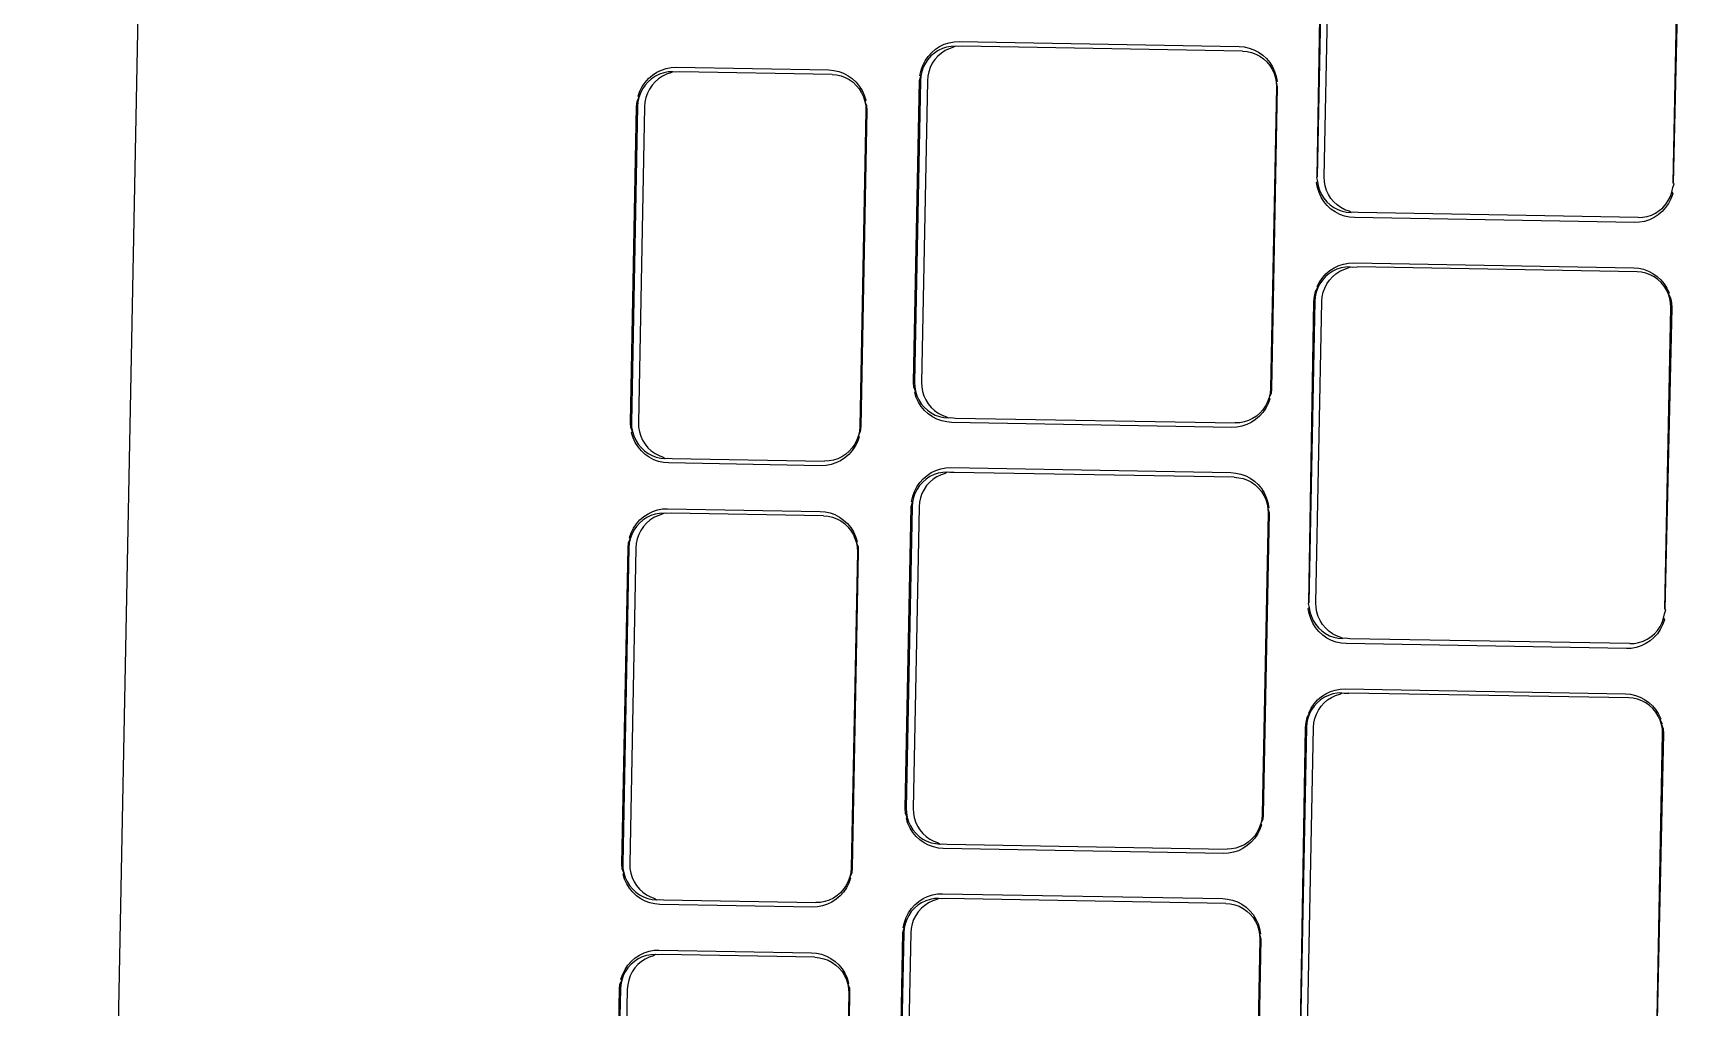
# Model space of a CAD drawing. Header units: millimetres. Extents: x 44692 to 333458, y -26854 to 14445.
# Drawn here: x 148764 to 148828.5, y -15385 to -15346.9 of the extents above; entities that cross this region are included whole.
import ezdxf

# ---------------------------------------------------------------- set-up
doc = ezdxf.new("R2010")
doc.units = ezdxf.units.MM
doc.header["$LTSCALE"] = 100
doc.layers.add('Muebles', color=112, linetype='Continuous')

msp = doc.modelspace()

# ---------------------------------------------------------------- linework, layer by layer
at = {"layer": 'Muebles'}
for p, q in [((148768.812, -15310.04), (148764.006, -15556.603)), ((148814.512, -15340.688), (148814.282, -15352.493)), ((148814.282, -15352.493), (148814.477, -15340.703)), ((148814.555, -15352.498), (148814.786, -15340.693)), ((148828.219, -15352.739), (148828.449, -15340.934)), ((148828.484, -15340.95), (148828.219, -15352.739)), ((148798.93, -15347.953), (148799.044, -15347.786)), ((148799.161, -15347.765), (148799.041, -15347.898)), ((148799.044, -15347.786), (148799.179, -15347.636)), ((148799.296, -15347.649), (148799.161, -15347.765)), ((148799.179, -15347.636), (148799.331, -15347.505)), ((148799.445, -15347.552), (148799.296, -15347.649)), ((148799.434, -15347.77), (148799.314, -15347.903)), ((148799.331, -15347.505), (148799.499, -15347.396)), ((148799.569, -15347.654), (148799.434, -15347.77)), ((148799.605, -15347.476), (148799.445, -15347.552)), ((148799.499, -15347.396), (148799.68, -15347.309)), ((148799.718, -15347.557), (148799.569, -15347.654)), ((148799.773, -15347.421), (148799.605, -15347.476)), ((148799.68, -15347.309), (148799.869, -15347.248)), ((148799.878, -15347.48), (148799.718, -15347.557)), ((148799.948, -15347.389), (148799.773, -15347.421)), ((148799.869, -15347.248), (148800.065, -15347.212)), ((148800.047, -15347.426), (148799.878, -15347.48)), ((148800.124, -15347.38), (148799.948, -15347.389)), ((148800.124, -15347.38), (148800.047, -15347.426)), ((148800.065, -15347.212), (148800.259, -15347.202)), ((148800.221, -15347.394), (148800.124, -15347.38)), ((148800.397, -15347.385), (148800.221, -15347.394)), ((148800.259, -15347.202), (148811.23, -15347.396)), ((148811.358, -15347.578), (148800.397, -15347.385)), ((148811.23, -15347.396), (148811.423, -15347.412)), ((148811.358, -15347.578), (148811.534, -15347.593)), ((148811.423, -15347.412), (148811.617, -15347.455)), ((148811.534, -15347.593), (148811.707, -15347.631)), ((148811.617, -15347.455), (148811.805, -15347.523)), ((148811.707, -15347.631), (148811.873, -15347.692)), ((148811.805, -15347.523), (148811.982, -15347.616)), ((148811.873, -15347.692), (148812.03, -15347.774)), ((148811.982, -15347.616), (148812.145, -15347.731)), ((148812.03, -15347.774), (148812.175, -15347.877)), ((148812.145, -15347.731), (148812.292, -15347.868)), ((148788.259, -15348.514), (148788.427, -15348.404)), ((148788.427, -15348.404), (148788.607, -15348.316)), ((148788.702, -15348.423), (148788.533, -15348.478)), ((148788.607, -15348.316), (148788.797, -15348.254)), ((148788.876, -15348.391), (148788.702, -15348.423)), ((148788.797, -15348.254), (148788.993, -15348.218)), ((148788.975, -15348.428), (148788.806, -15348.483)), ((148789.052, -15348.382), (148788.876, -15348.391)), ((148789.052, -15348.382), (148788.975, -15348.428)), ((148788.993, -15348.218), (148789.187, -15348.208)), ((148789.149, -15348.395), (148789.052, -15348.382)), ((148789.325, -15348.387), (148789.149, -15348.395)), ((148789.187, -15348.208), (148795.163, -15348.313)), ((148795.29, -15348.492), (148789.325, -15348.387)), ((148795.163, -15348.313), (148795.356, -15348.33)), ((148795.356, -15348.33), (148795.551, -15348.373)), ((148795.551, -15348.373), (148795.738, -15348.442)), ((148795.738, -15348.442), (148795.915, -15348.536)), ((148798.727, -15348.523), (148798.77, -15348.324)), ((148798.799, -15348.375), (148798.761, -15348.55)), ((148798.77, -15348.324), (148798.838, -15348.133)), ((148798.859, -15348.206), (148798.799, -15348.375)), ((148798.838, -15348.133), (148798.93, -15347.953)), ((148798.94, -15348.046), (148798.859, -15348.206)), ((148799.041, -15347.898), (148798.94, -15348.046)), ((148799.072, -15348.38), (148799.034, -15348.555)), ((148799.132, -15348.211), (148799.072, -15348.38)), ((148799.213, -15348.051), (148799.132, -15348.211)), ((148799.314, -15347.903), (148799.213, -15348.051)), ((148812.175, -15347.877), (148812.306, -15347.997)), ((148812.292, -15347.868), (148812.421, -15348.022)), ((148812.306, -15347.997), (148812.42, -15348.134)), ((148812.42, -15348.134), (148812.515, -15348.286)), ((148812.421, -15348.022), (148812.529, -15348.193)), ((148812.515, -15348.286), (148812.59, -15348.448)), ((148812.529, -15348.193), (148812.613, -15348.376)), ((148812.59, -15348.448), (148812.643, -15348.619)), ((148812.613, -15348.376), (148812.674, -15348.57)), ((148787.766, -15349.148), (148787.858, -15348.966)), ((148787.868, -15349.055), (148787.787, -15349.216)), ((148787.858, -15348.966), (148787.972, -15348.798)), ((148787.969, -15348.905), (148787.868, -15349.055)), ((148788.089, -15348.771), (148787.969, -15348.905)), ((148787.972, -15348.798), (148788.106, -15348.646)), ((148788.141, -15349.059), (148788.06, -15349.221)), ((148788.224, -15348.654), (148788.089, -15348.771)), ((148788.106, -15348.646), (148788.259, -15348.514)), ((148788.242, -15348.91), (148788.141, -15349.059)), ((148788.373, -15348.556), (148788.224, -15348.654)), ((148788.362, -15348.776), (148788.242, -15348.91)), ((148788.497, -15348.659), (148788.362, -15348.776)), ((148788.533, -15348.478), (148788.373, -15348.556)), ((148788.646, -15348.56), (148788.497, -15348.659)), ((148788.806, -15348.483), (148788.646, -15348.56)), ((148795.29, -15348.492), (148795.467, -15348.507)), ((148795.467, -15348.507), (148795.639, -15348.545)), ((148795.639, -15348.545), (148795.806, -15348.606)), ((148795.806, -15348.606), (148795.963, -15348.69)), ((148795.915, -15348.536), (148796.078, -15348.652)), ((148795.963, -15348.69), (148796.108, -15348.793)), ((148796.078, -15348.652), (148796.226, -15348.79)), ((148796.108, -15348.793), (148796.238, -15348.915)), ((148796.226, -15348.79), (148796.354, -15348.946)), ((148796.238, -15348.915), (148796.352, -15349.053)), ((148796.352, -15349.053), (148796.447, -15349.206)), ((148796.354, -15348.946), (148796.461, -15349.118)), ((148798.481, -15360.537), (148798.711, -15348.719)), ((148798.746, -15348.73), (148798.516, -15360.535)), ((148798.711, -15348.719), (148798.761, -15348.55)), ((148798.761, -15348.55), (148798.727, -15348.523)), ((148798.761, -15348.55), (148798.746, -15348.73)), ((148799.019, -15348.734), (148798.789, -15360.54)), ((148799.034, -15348.555), (148799.019, -15348.734)), ((148812.683, -15348.975), (148812.452, -15360.781)), ((148812.718, -15348.967), (148812.487, -15360.784)), ((148812.643, -15348.619), (148812.675, -15348.796)), ((148812.674, -15348.57), (148812.709, -15348.77)), ((148812.709, -15348.77), (148812.675, -15348.796)), ((148812.675, -15348.796), (148812.683, -15348.975)), ((148812.675, -15348.796), (148812.718, -15348.967)), ((148787.397, -15362.112), (148787.639, -15349.739)), ((148787.674, -15349.745), (148787.433, -15362.106)), ((148787.639, -15349.739), (148787.655, -15349.541)), ((148787.655, -15349.541), (148787.727, -15349.387)), ((148787.689, -15349.564), (148787.674, -15349.745)), ((148787.727, -15349.387), (148787.689, -15349.564)), ((148787.698, -15349.341), (148787.766, -15349.148)), ((148787.727, -15349.387), (148787.698, -15349.341)), ((148787.947, -15349.75), (148787.706, -15362.111)), ((148787.787, -15349.216), (148787.727, -15349.387)), ((148787.962, -15349.569), (148787.947, -15349.75)), ((148788, -15349.391), (148787.962, -15349.569)), ((148788.06, -15349.221), (148788, -15349.391)), ((148796.447, -15349.206), (148796.523, -15349.37)), ((148796.461, -15349.118), (148796.546, -15349.303)), ((148796.523, -15349.37), (148796.576, -15349.543)), ((148796.546, -15349.303), (148796.606, -15349.498)), ((148796.606, -15349.498), (148796.576, -15349.543)), ((148796.576, -15349.543), (148796.607, -15349.721)), ((148796.576, -15349.543), (148796.641, -15349.699)), ((148796.607, -15349.721), (148796.615, -15349.903)), ((148796.641, -15349.699), (148796.65, -15349.898)), ((148796.615, -15349.903), (148796.374, -15362.264)), ((148796.65, -15349.898), (148796.409, -15362.271)), ((148814.282, -15352.493), (148814.247, -15352.52)), ((148814.247, -15352.52), (148814.29, -15352.673)), ((148814.256, -15352.717), (148814.29, -15352.673)), ((148814.291, -15352.917), (148814.256, -15352.717)), ((148814.29, -15352.673), (148814.321, -15352.85)), ((148814.351, -15353.111), (148814.291, -15352.917)), ((148814.321, -15352.85), (148814.375, -15353.021)), ((148814.563, -15352.678), (148814.555, -15352.498)), ((148814.595, -15352.854), (148814.563, -15352.678)), ((148814.648, -15353.026), (148814.595, -15352.854)), ((148828.166, -15353.094), (148828.204, -15352.918)), ((148828.204, -15352.918), (148828.254, -15352.773)), ((148828.254, -15352.773), (148828.219, -15352.739)), ((148814.436, -15353.294), (148814.351, -15353.111)), ((148814.375, -15353.021), (148814.45, -15353.183)), ((148814.544, -15353.465), (148814.436, -15353.294)), ((148814.45, -15353.183), (148814.545, -15353.334)), ((148814.672, -15353.619), (148814.544, -15353.465)), ((148814.545, -15353.334), (148814.659, -15353.471)), ((148814.723, -15353.188), (148814.648, -15353.026)), ((148814.659, -15353.471), (148814.79, -15353.592)), ((148814.818, -15353.339), (148814.723, -15353.188)), ((148814.79, -15353.592), (148814.935, -15353.695)), ((148814.932, -15353.476), (148814.818, -15353.339)), ((148815.063, -15353.597), (148814.932, -15353.476)), ((148815.208, -15353.699), (148815.063, -15353.597)), ((148827.804, -15353.703), (148827.924, -15353.57)), ((148828.034, -15353.534), (148827.92, -15353.701)), ((148827.924, -15353.57), (148828.025, -15353.423)), ((148828.025, -15353.423), (148828.106, -15353.263)), ((148828.126, -15353.354), (148828.034, -15353.534)), ((148828.106, -15353.263), (148828.166, -15353.094)), ((148828.196, -15353.157), (148828.126, -15353.354)), ((148828.166, -15353.094), (148828.196, -15353.157)), ((148814.819, -15353.756), (148814.672, -15353.619)), ((148814.983, -15353.871), (148814.819, -15353.756)), ((148814.935, -15353.695), (148815.092, -15353.777)), ((148815.16, -15353.964), (148814.983, -15353.871)), ((148815.092, -15353.777), (148815.258, -15353.838)), ((148815.347, -15354.032), (148815.16, -15353.964)), ((148815.365, -15353.782), (148815.208, -15353.699)), ((148815.258, -15353.838), (148815.431, -15353.876)), ((148815.542, -15354.075), (148815.347, -15354.032)), ((148815.531, -15353.842), (148815.365, -15353.782)), ((148815.431, -15353.876), (148815.607, -15353.891)), ((148815.607, -15353.891), (148815.531, -15353.842)), ((148815.734, -15354.091), (148815.542, -15354.075)), ((148815.704, -15353.88), (148815.607, -15353.891)), ((148815.88, -15353.895), (148815.704, -15353.88)), ((148826.706, -15354.285), (148815.734, -15354.091)), ((148826.841, -15354.089), (148815.88, -15353.895)), ((148826.841, -15354.089), (148827.017, -15354.08)), ((148827.095, -15354.239), (148826.899, -15354.275)), ((148827.017, -15354.08), (148827.191, -15354.048)), ((148827.285, -15354.178), (148827.095, -15354.239)), ((148827.191, -15354.048), (148827.36, -15353.993)), ((148827.465, -15354.091), (148827.285, -15354.178)), ((148827.36, -15353.993), (148827.52, -15353.917)), ((148827.633, -15353.982), (148827.465, -15354.091)), ((148827.52, -15353.917), (148827.669, -15353.819)), ((148827.786, -15353.851), (148827.633, -15353.982)), ((148827.669, -15353.819), (148827.804, -15353.703)), ((148827.92, -15353.701), (148827.786, -15353.851)), ((148826.899, -15354.275), (148826.706, -15354.285)), ((148814.62, -15356.296), (148814.772, -15356.165)), ((148814.886, -15356.188), (148814.737, -15356.286)), ((148814.772, -15356.165), (148814.94, -15356.056)), ((148815.047, -15356.112), (148814.886, -15356.188)), ((148814.94, -15356.056), (148815.121, -15355.969)), ((148815.01, -15356.29), (148815.159, -15356.193)), ((148815.215, -15356.057), (148815.047, -15356.112)), ((148815.121, -15355.969), (148815.311, -15355.908)), ((148815.159, -15356.193), (148815.32, -15356.117)), ((148815.389, -15356.025), (148815.215, -15356.057)), ((148815.311, -15355.908), (148815.507, -15355.872)), ((148815.32, -15356.117), (148815.488, -15356.062)), ((148815.566, -15356.016), (148815.389, -15356.025)), ((148815.488, -15356.062), (148815.566, -15356.016)), ((148815.507, -15355.872), (148815.7, -15355.862)), ((148815.566, -15356.016), (148815.662, -15356.03)), ((148815.662, -15356.03), (148815.839, -15356.021)), ((148815.7, -15355.862), (148826.671, -15356.056)), ((148826.799, -15356.215), (148815.839, -15356.021)), ((148826.671, -15356.056), (148826.864, -15356.072)), ((148826.864, -15356.072), (148827.059, -15356.115)), ((148827.059, -15356.115), (148827.246, -15356.183)), ((148827.246, -15356.183), (148827.423, -15356.276)), ((148814.211, -15356.984), (148814.301, -15356.842)), ((148814.301, -15356.842), (148814.24, -15357.011)), ((148814.279, -15356.793), (148814.371, -15356.613)), ((148814.301, -15356.842), (148814.279, -15356.793)), ((148814.382, -15356.682), (148814.301, -15356.842)), ((148814.371, -15356.613), (148814.485, -15356.446)), ((148814.483, -15356.535), (148814.382, -15356.682)), ((148814.602, -15356.402), (148814.483, -15356.535)), ((148814.485, -15356.446), (148814.62, -15356.296)), ((148814.574, -15356.847), (148814.655, -15356.687)), ((148814.737, -15356.286), (148814.602, -15356.402)), ((148814.655, -15356.687), (148814.756, -15356.54)), ((148814.756, -15356.54), (148814.875, -15356.407)), ((148814.875, -15356.407), (148815.01, -15356.29)), ((148826.976, -15356.229), (148826.799, -15356.215)), ((148827.148, -15356.268), (148826.976, -15356.229)), ((148827.315, -15356.328), (148827.148, -15356.268)), ((148827.472, -15356.41), (148827.315, -15356.328)), ((148827.423, -15356.276), (148827.586, -15356.391)), ((148827.617, -15356.513), (148827.472, -15356.41)), ((148827.586, -15356.391), (148827.734, -15356.527)), ((148827.747, -15356.634), (148827.617, -15356.513)), ((148827.734, -15356.527), (148827.862, -15356.682)), ((148827.861, -15356.771), (148827.747, -15356.634)), ((148827.957, -15356.922), (148827.861, -15356.771)), ((148827.862, -15356.682), (148827.97, -15356.853)), ((148814.187, -15357.366), (148813.957, -15369.171)), ((148813.957, -15369.171), (148814.152, -15357.379)), ((148814.152, -15357.379), (148814.169, -15357.183)), ((148814.169, -15357.183), (148814.211, -15356.984)), ((148814.202, -15357.187), (148814.187, -15357.366)), ((148814.24, -15357.011), (148814.202, -15357.187)), ((148814.23, -15369.176), (148814.46, -15357.371)), ((148814.46, -15357.371), (148814.475, -15357.192)), ((148814.475, -15357.192), (148814.513, -15357.016)), ((148814.513, -15357.016), (148814.574, -15356.847)), ((148828.032, -15357.084), (148827.957, -15356.922)), ((148827.97, -15356.853), (148828.055, -15357.036)), ((148828.055, -15357.036), (148828.032, -15357.084)), ((148828.085, -15357.255), (148828.032, -15357.084)), ((148828.032, -15357.084), (148828.115, -15357.23)), ((148828.116, -15357.432), (148828.085, -15357.255)), ((148828.115, -15357.23), (148828.15, -15357.429)), ((148828.124, -15357.612), (148828.116, -15357.432)), ((148828.15, -15357.429), (148828.159, -15357.626)), ((148827.894, -15369.417), (148828.124, -15357.612)), ((148828.159, -15357.626), (148827.894, -15369.417)), ((148798.489, -15360.734), (148798.481, -15360.537)), ((148798.516, -15360.535), (148798.524, -15360.714)), ((148798.789, -15360.54), (148798.797, -15360.719)), ((148798.555, -15360.891), (148798.489, -15360.734)), ((148798.524, -15360.714), (148798.555, -15360.891)), ((148798.525, -15360.933), (148798.555, -15360.891)), ((148798.585, -15361.127), (148798.525, -15360.933)), ((148798.555, -15360.891), (148798.608, -15361.062)), ((148798.67, -15361.31), (148798.585, -15361.127)), ((148798.608, -15361.062), (148798.683, -15361.225)), ((148798.777, -15361.481), (148798.67, -15361.31)), ((148798.683, -15361.225), (148798.779, -15361.376)), ((148798.797, -15360.719), (148798.828, -15360.896)), ((148798.828, -15360.896), (148798.881, -15361.067)), ((148798.881, -15361.067), (148798.956, -15361.23)), ((148798.956, -15361.23), (148799.052, -15361.381)), ((148812.339, -15361.304), (148812.258, -15361.464)), ((148812.4, -15361.135), (148812.339, -15361.304)), ((148812.428, -15361.179), (148812.36, -15361.37)), ((148812.437, -15360.96), (148812.4, -15361.135)), ((148812.471, -15360.98), (148812.4, -15361.135)), ((148812.4, -15361.135), (148812.428, -15361.179)), ((148812.452, -15360.781), (148812.437, -15360.96)), ((148812.487, -15360.784), (148812.471, -15360.98)), ((148798.906, -15361.635), (148798.777, -15361.481)), ((148798.779, -15361.376), (148798.893, -15361.513)), ((148798.893, -15361.513), (148799.023, -15361.634)), ((148799.053, -15361.772), (148798.906, -15361.635)), ((148799.023, -15361.634), (148799.168, -15361.736)), ((148799.052, -15361.381), (148799.166, -15361.518)), ((148799.217, -15361.887), (148799.053, -15361.772)), ((148799.166, -15361.518), (148799.296, -15361.639)), ((148799.168, -15361.736), (148799.325, -15361.818)), ((148799.394, -15361.98), (148799.217, -15361.887)), ((148799.296, -15361.639), (148799.441, -15361.741)), ((148799.325, -15361.818), (148799.492, -15361.879)), ((148799.581, -15362.048), (148799.394, -15361.98)), ((148799.441, -15361.741), (148799.598, -15361.823)), ((148799.492, -15361.879), (148799.664, -15361.917)), ((148799.598, -15361.823), (148799.765, -15361.884)), ((148799.664, -15361.917), (148799.841, -15361.932)), ((148799.765, -15361.884), (148799.841, -15361.932)), ((148799.841, -15361.932), (148799.937, -15361.922)), ((148799.937, -15361.922), (148800.114, -15361.937)), ((148800.114, -15361.937), (148811.074, -15362.13)), ((148811.753, -15361.958), (148811.593, -15362.035)), ((148811.867, -15361.998), (148811.699, -15362.107)), ((148811.902, -15361.861), (148811.753, -15361.958)), ((148812.02, -15361.867), (148811.867, -15361.998)), ((148812.038, -15361.745), (148811.902, -15361.861)), ((148812.154, -15361.717), (148812.02, -15361.867)), ((148812.157, -15361.612), (148812.038, -15361.745)), ((148812.268, -15361.55), (148812.154, -15361.717)), ((148812.258, -15361.464), (148812.157, -15361.612)), ((148812.36, -15361.37), (148812.268, -15361.55)), ((148787.406, -15362.311), (148787.397, -15362.112)), ((148787.472, -15362.466), (148787.406, -15362.311)), ((148787.433, -15362.106), (148787.441, -15362.288)), ((148787.441, -15362.288), (148787.472, -15362.466)), ((148787.441, -15362.512), (148787.472, -15362.466)), ((148787.502, -15362.707), (148787.441, -15362.512)), ((148787.472, -15362.466), (148787.525, -15362.639)), ((148787.525, -15362.639), (148787.6, -15362.803)), ((148787.706, -15362.111), (148787.714, -15362.292)), ((148787.714, -15362.292), (148787.745, -15362.471)), ((148787.745, -15362.471), (148787.798, -15362.644)), ((148787.798, -15362.644), (148787.873, -15362.808)), ((148796.321, -15362.622), (148796.261, -15362.793)), ((148796.359, -15362.445), (148796.321, -15362.622)), ((148796.392, -15362.469), (148796.321, -15362.622)), ((148796.321, -15362.622), (148796.35, -15362.669)), ((148796.374, -15362.264), (148796.359, -15362.445)), ((148796.409, -15362.271), (148796.392, -15362.469)), ((148799.775, -15362.091), (148799.581, -15362.048)), ((148799.968, -15362.107), (148799.775, -15362.091)), ((148810.94, -15362.301), (148799.968, -15362.107)), ((148811.133, -15362.291), (148810.94, -15362.301)), ((148811.251, -15362.122), (148811.074, -15362.13)), ((148811.329, -15362.255), (148811.133, -15362.291)), ((148811.425, -15362.09), (148811.251, -15362.122)), ((148811.519, -15362.194), (148811.329, -15362.255)), ((148811.593, -15362.035), (148811.425, -15362.09)), ((148811.699, -15362.107), (148811.519, -15362.194)), ((148787.586, -15362.892), (148787.502, -15362.707)), ((148787.694, -15363.064), (148787.586, -15362.892)), ((148787.6, -15362.803), (148787.696, -15362.956)), ((148787.822, -15363.22), (148787.694, -15363.064)), ((148787.696, -15362.956), (148787.809, -15363.094)), ((148787.809, -15363.094), (148787.94, -15363.216)), ((148787.969, -15363.358), (148787.822, -15363.22)), ((148787.873, -15362.808), (148787.969, -15362.96)), ((148787.94, -15363.216), (148788.085, -15363.319)), ((148787.969, -15362.96), (148788.082, -15363.099)), ((148788.082, -15363.099), (148788.213, -15363.221)), ((148788.213, -15363.221), (148788.358, -15363.324)), ((148795.959, -15363.238), (148795.824, -15363.355)), ((148796.076, -15363.212), (148795.942, -15363.363)), ((148796.078, -15363.103), (148795.959, -15363.238)), ((148796.19, -15363.044), (148796.076, -15363.212)), ((148796.18, -15362.954), (148796.078, -15363.103)), ((148796.261, -15362.793), (148796.18, -15362.954)), ((148796.282, -15362.862), (148796.19, -15363.044)), ((148796.35, -15362.669), (148796.282, -15362.862)), ((148788.133, -15363.474), (148787.969, -15363.358)), ((148788.085, -15363.319), (148788.242, -15363.402)), ((148788.31, -15363.568), (148788.133, -15363.474)), ((148788.242, -15363.402), (148788.408, -15363.464)), ((148788.497, -15363.637), (148788.31, -15363.568)), ((148788.358, -15363.324), (148788.515, -15363.407)), ((148788.408, -15363.464), (148788.581, -15363.502)), ((148788.692, -15363.68), (148788.497, -15363.637)), ((148788.515, -15363.407), (148788.681, -15363.469)), ((148788.581, -15363.502), (148788.757, -15363.517)), ((148788.681, -15363.469), (148788.757, -15363.517)), ((148788.885, -15363.696), (148788.692, -15363.68)), ((148788.757, -15363.517), (148788.854, -15363.507)), ((148788.854, -15363.507), (148789.03, -15363.522)), ((148794.861, -15363.802), (148788.885, -15363.696)), ((148789.03, -15363.522), (148794.995, -15363.627)), ((148795.054, -15363.792), (148794.861, -15363.802)), ((148795.172, -15363.618), (148794.995, -15363.627)), ((148795.251, -15363.756), (148795.054, -15363.792)), ((148795.346, -15363.586), (148795.172, -15363.618)), ((148795.441, -15363.693), (148795.251, -15363.756)), ((148795.515, -15363.531), (148795.346, -15363.586)), ((148795.621, -15363.606), (148795.441, -15363.693)), ((148795.675, -15363.453), (148795.515, -15363.531)), ((148795.789, -15363.495), (148795.621, -15363.606)), ((148795.824, -15363.355), (148795.675, -15363.453)), ((148795.942, -15363.363), (148795.789, -15363.495)), ((148799.355, -15363.985), (148799.544, -15363.924)), ((148799.544, -15363.924), (148799.74, -15363.888)), ((148799.74, -15363.888), (148799.934, -15363.878)), ((148799.934, -15363.878), (148810.905, -15364.072)), ((148798.605, -15364.629), (148798.719, -15364.462)), ((148798.716, -15364.576), (148798.615, -15364.724)), ((148798.836, -15364.443), (148798.716, -15364.576)), ((148798.719, -15364.462), (148798.854, -15364.312)), ((148798.971, -15364.327), (148798.836, -15364.443)), ((148798.854, -15364.312), (148799.006, -15364.181)), ((148799.12, -15364.23), (148798.971, -15364.327)), ((148799.109, -15364.448), (148798.989, -15364.581)), ((148799.006, -15364.181), (148799.174, -15364.072)), ((148799.244, -15364.332), (148799.109, -15364.448)), ((148799.28, -15364.153), (148799.12, -15364.23)), ((148799.174, -15364.072), (148799.355, -15363.985)), ((148799.393, -15364.235), (148799.244, -15364.332)), ((148799.448, -15364.099), (148799.28, -15364.153)), ((148799.553, -15364.158), (148799.393, -15364.235)), ((148799.622, -15364.067), (148799.448, -15364.099)), ((148799.721, -15364.103), (148799.553, -15364.158)), ((148799.799, -15364.058), (148799.622, -15364.067)), ((148799.799, -15364.058), (148799.721, -15364.103)), ((148799.896, -15364.071), (148799.799, -15364.058)), ((148800.072, -15364.063), (148799.896, -15364.071)), ((148811.033, -15364.256), (148800.072, -15364.063)), ((148810.905, -15364.072), (148811.098, -15364.088)), ((148811.033, -15364.256), (148811.209, -15364.271)), ((148811.098, -15364.088), (148811.292, -15364.131)), ((148811.209, -15364.271), (148811.382, -15364.309)), ((148811.292, -15364.131), (148811.48, -15364.199)), ((148811.382, -15364.309), (148811.548, -15364.37)), ((148811.48, -15364.199), (148811.657, -15364.292)), ((148811.548, -15364.37), (148811.705, -15364.452)), ((148811.657, -15364.292), (148811.82, -15364.407)), ((148811.705, -15364.452), (148811.85, -15364.554)), ((148811.82, -15364.407), (148811.967, -15364.543)), ((148811.85, -15364.554), (148811.981, -15364.675)), ((148811.967, -15364.543), (148812.096, -15364.698)), ((148798.402, -15365.199), (148798.445, -15365)), ((148798.436, -15365.228), (148798.402, -15365.199)), ((148798.474, -15365.053), (148798.436, -15365.228)), ((148798.445, -15365), (148798.513, -15364.809)), ((148798.534, -15364.884), (148798.474, -15365.053)), ((148798.513, -15364.809), (148798.605, -15364.629)), ((148798.615, -15364.724), (148798.534, -15364.884)), ((148798.747, -15365.057), (148798.709, -15365.233)), ((148798.807, -15364.888), (148798.747, -15365.057)), ((148798.888, -15364.729), (148798.807, -15364.888)), ((148798.989, -15364.581), (148798.888, -15364.729)), ((148811.981, -15364.675), (148812.094, -15364.812)), ((148812.094, -15364.812), (148812.19, -15364.963)), ((148812.096, -15364.698), (148812.204, -15364.869)), ((148812.19, -15364.963), (148812.265, -15365.126)), ((148812.204, -15364.869), (148812.288, -15365.052)), ((148812.265, -15365.126), (148812.318, -15365.297)), ((148812.288, -15365.052), (148812.349, -15365.246)), ((148787.769, -15365.923), (148787.922, -15365.791)), ((148788.036, -15365.832), (148787.887, -15365.93)), ((148787.922, -15365.791), (148788.09, -15365.68)), ((148788.196, -15365.754), (148788.036, -15365.832)), ((148788.09, -15365.68), (148788.27, -15365.593)), ((148788.309, -15365.836), (148788.16, -15365.935)), ((148788.365, -15365.699), (148788.196, -15365.754)), ((148788.27, -15365.593), (148788.46, -15365.53)), ((148788.469, -15365.759), (148788.309, -15365.836)), ((148788.539, -15365.667), (148788.365, -15365.699)), ((148788.46, -15365.53), (148788.656, -15365.494)), ((148788.638, -15365.704), (148788.469, -15365.759)), ((148788.716, -15365.658), (148788.539, -15365.667)), ((148788.716, -15365.658), (148788.638, -15365.704)), ((148788.656, -15365.494), (148788.85, -15365.484)), ((148788.812, -15365.671), (148788.716, -15365.658)), ((148788.989, -15365.663), (148788.812, -15365.671)), ((148788.85, -15365.484), (148794.826, -15365.59)), ((148794.954, -15365.768), (148788.989, -15365.663)), ((148794.826, -15365.59), (148795.019, -15365.606)), ((148794.954, -15365.768), (148795.13, -15365.783)), ((148795.019, -15365.606), (148795.214, -15365.649)), ((148795.13, -15365.783), (148795.303, -15365.821)), ((148795.214, -15365.649), (148795.401, -15365.718)), ((148795.303, -15365.821), (148795.469, -15365.883)), ((148795.401, -15365.718), (148795.578, -15365.812)), ((148795.578, -15365.812), (148795.742, -15365.928)), ((148798.156, -15377.212), (148798.386, -15365.395)), ((148798.421, -15365.407), (148798.191, -15377.213)), ((148798.386, -15365.395), (148798.436, -15365.228)), ((148798.436, -15365.228), (148798.421, -15365.407)), ((148798.694, -15365.412), (148798.464, -15377.217)), ((148798.709, -15365.233), (148798.694, -15365.412)), ((148812.358, -15365.653), (148812.127, -15377.459)), ((148812.393, -15365.642), (148812.162, -15377.46)), ((148812.318, -15365.297), (148812.349, -15365.474)), ((148812.349, -15365.246), (148812.384, -15365.445)), ((148812.384, -15365.445), (148812.349, -15365.474)), ((148812.349, -15365.474), (148812.358, -15365.653)), ((148812.349, -15365.474), (148812.393, -15365.642)), ((148787.361, -15366.617), (148787.429, -15366.424)), ((148787.45, -15366.492), (148787.39, -15366.663)), ((148787.429, -15366.424), (148787.521, -15366.242)), ((148787.531, -15366.331), (148787.45, -15366.492)), ((148787.521, -15366.242), (148787.635, -15366.074)), ((148787.633, -15366.181), (148787.531, -15366.331)), ((148787.752, -15366.047), (148787.633, -15366.181)), ((148787.635, -15366.074), (148787.769, -15365.923)), ((148787.723, -15366.497), (148787.663, -15366.668)), ((148787.804, -15366.335), (148787.723, -15366.497)), ((148787.887, -15365.93), (148787.752, -15366.047)), ((148787.906, -15366.186), (148787.804, -15366.335)), ((148788.025, -15366.052), (148787.906, -15366.186)), ((148788.16, -15365.935), (148788.025, -15366.052)), ((148795.469, -15365.883), (148795.626, -15365.966)), ((148795.626, -15365.966), (148795.771, -15366.069)), ((148795.742, -15365.928), (148795.889, -15366.066)), ((148795.771, -15366.069), (148795.902, -15366.191)), ((148795.889, -15366.066), (148796.017, -15366.222)), ((148795.902, -15366.191), (148796.015, -15366.329)), ((148796.015, -15366.329), (148796.111, -15366.482)), ((148796.017, -15366.222), (148796.125, -15366.394)), ((148796.111, -15366.482), (148796.186, -15366.646)), ((148796.125, -15366.394), (148796.209, -15366.579)), ((148787.061, -15379.388), (148787.302, -15367.015)), ((148787.337, -15367.021), (148787.096, -15379.382)), ((148787.302, -15367.015), (148787.318, -15366.817)), ((148787.318, -15366.817), (148787.39, -15366.663)), ((148787.352, -15366.84), (148787.337, -15367.021)), ((148787.39, -15366.663), (148787.352, -15366.84)), ((148787.39, -15366.663), (148787.361, -15366.617)), ((148787.61, -15367.026), (148787.369, -15379.387)), ((148787.625, -15366.845), (148787.61, -15367.026)), ((148787.663, -15366.668), (148787.625, -15366.845)), ((148796.186, -15366.646), (148796.239, -15366.819)), ((148796.209, -15366.579), (148796.27, -15366.774)), ((148796.27, -15366.774), (148796.239, -15366.819)), ((148796.239, -15366.819), (148796.27, -15366.997)), ((148796.239, -15366.819), (148796.305, -15366.975)), ((148796.27, -15366.997), (148796.278, -15367.179)), ((148796.305, -15366.975), (148796.313, -15367.174)), ((148796.278, -15367.179), (148796.037, -15379.54)), ((148796.313, -15367.174), (148796.072, -15379.547)), ((148813.957, -15369.171), (148813.922, -15369.196)), ((148813.922, -15369.196), (148813.965, -15369.351)), ((148813.931, -15369.393), (148813.965, -15369.351)), ((148813.966, -15369.593), (148813.931, -15369.393)), ((148813.965, -15369.351), (148813.996, -15369.527)), ((148814.026, -15369.787), (148813.966, -15369.593)), ((148813.996, -15369.527), (148814.05, -15369.699)), ((148814.05, -15369.699), (148814.125, -15369.861)), ((148814.238, -15369.355), (148814.23, -15369.176)), ((148814.269, -15369.532), (148814.238, -15369.355)), ((148814.323, -15369.703), (148814.269, -15369.532)), ((148814.398, -15369.866), (148814.323, -15369.703)), ((148827.841, -15369.772), (148827.879, -15369.596)), ((148827.879, -15369.596), (148827.929, -15369.449)), ((148827.929, -15369.449), (148827.894, -15369.417)), ((148814.111, -15369.97), (148814.026, -15369.787)), ((148814.219, -15370.141), (148814.111, -15369.97)), ((148814.125, -15369.861), (148814.22, -15370.012)), ((148814.347, -15370.295), (148814.219, -15370.141)), ((148814.22, -15370.012), (148814.334, -15370.149)), ((148814.334, -15370.149), (148814.465, -15370.27)), ((148814.494, -15370.432), (148814.347, -15370.295)), ((148814.493, -15370.017), (148814.398, -15369.866)), ((148814.465, -15370.27), (148814.61, -15370.372)), ((148814.607, -15370.154), (148814.493, -15370.017)), ((148814.738, -15370.275), (148814.607, -15370.154)), ((148814.61, -15370.372), (148814.767, -15370.455)), ((148814.883, -15370.377), (148814.738, -15370.275)), ((148815.04, -15370.459), (148814.883, -15370.377)), ((148827.344, -15370.497), (148827.479, -15370.381)), ((148827.595, -15370.377), (148827.461, -15370.527)), ((148827.479, -15370.381), (148827.598, -15370.248)), ((148827.709, -15370.21), (148827.595, -15370.377)), ((148827.598, -15370.248), (148827.7, -15370.1)), ((148827.7, -15370.1), (148827.781, -15369.941)), ((148827.801, -15370.03), (148827.709, -15370.21)), ((148827.781, -15369.941), (148827.841, -15369.772)), ((148827.871, -15369.833), (148827.801, -15370.03)), ((148827.841, -15369.772), (148827.871, -15369.833)), ((148814.658, -15370.547), (148814.494, -15370.432)), ((148814.835, -15370.64), (148814.658, -15370.547)), ((148814.767, -15370.455), (148814.933, -15370.515)), ((148815.022, -15370.708), (148814.835, -15370.64)), ((148814.933, -15370.515), (148815.106, -15370.553)), ((148815.217, -15370.751), (148815.022, -15370.708)), ((148815.206, -15370.52), (148815.04, -15370.459)), ((148815.106, -15370.553), (148815.282, -15370.568)), ((148815.282, -15370.568), (148815.206, -15370.52)), ((148815.409, -15370.767), (148815.217, -15370.751)), ((148815.379, -15370.558), (148815.282, -15370.568)), ((148815.555, -15370.573), (148815.379, -15370.558)), ((148826.381, -15370.961), (148815.409, -15370.767)), ((148826.516, -15370.766), (148815.555, -15370.573)), ((148826.574, -15370.951), (148826.381, -15370.961)), ((148826.516, -15370.766), (148826.692, -15370.758)), ((148826.77, -15370.915), (148826.574, -15370.951)), ((148826.692, -15370.758), (148826.866, -15370.726)), ((148826.96, -15370.854), (148826.77, -15370.915)), ((148826.866, -15370.726), (148827.035, -15370.671)), ((148827.14, -15370.767), (148826.96, -15370.854)), ((148827.035, -15370.671), (148827.195, -15370.594)), ((148827.308, -15370.658), (148827.14, -15370.767)), ((148827.195, -15370.594), (148827.344, -15370.497)), ((148827.461, -15370.527), (148827.308, -15370.658)), ((148814.295, -15372.972), (148814.447, -15372.841)), ((148814.561, -15372.866), (148814.412, -15372.963)), ((148814.447, -15372.841), (148814.615, -15372.732)), ((148814.721, -15372.79), (148814.561, -15372.866)), ((148814.615, -15372.732), (148814.796, -15372.645)), ((148814.685, -15372.968), (148814.834, -15372.871)), ((148814.89, -15372.735), (148814.721, -15372.79)), ((148814.796, -15372.645), (148814.986, -15372.584)), ((148814.834, -15372.871), (148814.994, -15372.794)), ((148815.064, -15372.703), (148814.89, -15372.735)), ((148814.986, -15372.584), (148815.182, -15372.548)), ((148814.994, -15372.794), (148815.163, -15372.74)), ((148815.241, -15372.694), (148815.064, -15372.703)), ((148815.163, -15372.74), (148815.241, -15372.694)), ((148815.182, -15372.548), (148815.375, -15372.538)), ((148815.241, -15372.694), (148815.337, -15372.708)), ((148815.337, -15372.708), (148815.514, -15372.699)), ((148815.375, -15372.538), (148826.346, -15372.732)), ((148826.474, -15372.892), (148815.514, -15372.699)), ((148826.346, -15372.732), (148826.539, -15372.748)), ((148826.65, -15372.907), (148826.474, -15372.892)), ((148826.539, -15372.748), (148826.734, -15372.791)), ((148826.823, -15372.945), (148826.65, -15372.907)), ((148826.734, -15372.791), (148826.921, -15372.859)), ((148826.989, -15373.006), (148826.823, -15372.945)), ((148826.921, -15372.859), (148827.098, -15372.952)), ((148827.098, -15372.952), (148827.261, -15373.067)), ((148813.886, -15373.66), (148813.975, -15373.52)), ((148813.975, -15373.52), (148813.915, -15373.689)), ((148813.954, -15373.469), (148814.046, -15373.289)), ((148813.975, -15373.52), (148813.954, -15373.469)), ((148814.057, -15373.36), (148813.975, -15373.52)), ((148814.046, -15373.289), (148814.16, -15373.122)), ((148814.158, -15373.213), (148814.057, -15373.36)), ((148814.277, -15373.08), (148814.158, -15373.213)), ((148814.16, -15373.122), (148814.295, -15372.972)), ((148814.188, -15373.694), (148814.248, -15373.525)), ((148814.248, -15373.525), (148814.33, -15373.365)), ((148814.412, -15372.963), (148814.277, -15373.08)), ((148814.33, -15373.365), (148814.431, -15373.217)), ((148814.431, -15373.217), (148814.55, -15373.084)), ((148814.55, -15373.084), (148814.685, -15372.968)), ((148827.146, -15373.088), (148826.989, -15373.006)), ((148827.292, -15373.191), (148827.146, -15373.088)), ((148827.261, -15373.067), (148827.409, -15373.203)), ((148827.422, -15373.311), (148827.292, -15373.191)), ((148827.409, -15373.203), (148827.537, -15373.358)), ((148827.536, -15373.449), (148827.422, -15373.311)), ((148827.631, -15373.6), (148827.536, -15373.449)), ((148827.537, -15373.358), (148827.645, -15373.529)), ((148827.706, -15373.762), (148827.631, -15373.6)), ((148827.645, -15373.529), (148827.729, -15373.712)), ((148813.862, -15374.044), (148813.632, -15385.849)), ((148813.632, -15385.849), (148813.827, -15374.055)), ((148813.827, -15374.055), (148813.844, -15373.859)), ((148813.844, -15373.859), (148813.886, -15373.66)), ((148813.877, -15373.865), (148813.862, -15374.044)), ((148813.915, -15373.689), (148813.877, -15373.865)), ((148813.905, -15385.854), (148814.135, -15374.048)), ((148814.135, -15374.048), (148814.15, -15373.869)), ((148814.15, -15373.869), (148814.188, -15373.694)), ((148827.729, -15373.712), (148827.706, -15373.762)), ((148827.76, -15373.933), (148827.706, -15373.762)), ((148827.706, -15373.762), (148827.79, -15373.906)), ((148827.79, -15373.906), (148827.76, -15373.933)), ((148827.791, -15374.11), (148827.76, -15373.933)), ((148827.76, -15373.933), (148827.825, -15374.105)), ((148827.799, -15374.289), (148827.791, -15374.11)), ((148827.825, -15374.105), (148827.834, -15374.302)), ((148827.569, -15386.095), (148827.799, -15374.289)), ((148827.834, -15374.302), (148827.569, -15386.095)), ((148798.164, -15377.409), (148798.156, -15377.212)), ((148798.23, -15377.569), (148798.164, -15377.409)), ((148798.191, -15377.213), (148798.199, -15377.392)), ((148798.199, -15377.392), (148798.23, -15377.569)), ((148798.464, -15377.217), (148798.472, -15377.397)), ((148798.472, -15377.397), (148798.503, -15377.574)), ((148812.127, -15377.459), (148812.112, -15377.638)), ((148812.162, -15377.46), (148812.146, -15377.656)), ((148798.199, -15377.609), (148798.23, -15377.569)), ((148798.26, -15377.803), (148798.199, -15377.609)), ((148798.23, -15377.569), (148798.283, -15377.74)), ((148798.345, -15377.986), (148798.26, -15377.803)), ((148798.283, -15377.74), (148798.358, -15377.902)), ((148798.452, -15378.157), (148798.345, -15377.986)), ((148798.358, -15377.902), (148798.454, -15378.054)), ((148798.454, -15378.054), (148798.568, -15378.191)), ((148798.503, -15377.574), (148798.556, -15377.745)), ((148798.556, -15377.745), (148798.631, -15377.907)), ((148798.631, -15377.907), (148798.727, -15378.058)), ((148798.727, -15378.058), (148798.841, -15378.195)), ((148812.014, -15377.982), (148811.933, -15378.142)), ((148812.035, -15378.046), (148811.943, -15378.226)), ((148812.074, -15377.813), (148812.014, -15377.982)), ((148812.103, -15377.855), (148812.035, -15378.046)), ((148812.112, -15377.638), (148812.074, -15377.813)), ((148812.146, -15377.656), (148812.074, -15377.813)), ((148812.074, -15377.813), (148812.103, -15377.855)), ((148798.581, -15378.311), (148798.452, -15378.157)), ((148798.568, -15378.191), (148798.698, -15378.311)), ((148798.728, -15378.448), (148798.581, -15378.311)), ((148798.698, -15378.311), (148798.843, -15378.414)), ((148798.892, -15378.563), (148798.728, -15378.448)), ((148798.841, -15378.195), (148798.971, -15378.316)), ((148798.843, -15378.414), (148799, -15378.496)), ((148799.069, -15378.656), (148798.892, -15378.563)), ((148798.971, -15378.316), (148799.116, -15378.419)), ((148799, -15378.496), (148799.167, -15378.557)), ((148799.256, -15378.724), (148799.069, -15378.656)), ((148799.116, -15378.419), (148799.273, -15378.501)), ((148799.167, -15378.557), (148799.339, -15378.595)), ((148799.45, -15378.767), (148799.256, -15378.724)), ((148799.273, -15378.501), (148799.44, -15378.562)), ((148799.339, -15378.595), (148799.515, -15378.61)), ((148799.44, -15378.562), (148799.515, -15378.61)), ((148799.515, -15378.61), (148799.612, -15378.6)), ((148799.612, -15378.6), (148799.789, -15378.615)), ((148799.789, -15378.615), (148810.749, -15378.808)), ((148811.268, -15378.713), (148811.1, -15378.767)), ((148811.428, -15378.636), (148811.268, -15378.713)), ((148811.542, -15378.674), (148811.374, -15378.783)), ((148811.577, -15378.539), (148811.428, -15378.636)), ((148811.695, -15378.543), (148811.542, -15378.674)), ((148811.713, -15378.423), (148811.577, -15378.539)), ((148811.829, -15378.393), (148811.695, -15378.543)), ((148811.832, -15378.29), (148811.713, -15378.423)), ((148811.943, -15378.226), (148811.829, -15378.393)), ((148811.933, -15378.142), (148811.832, -15378.29)), ((148787.07, -15379.587), (148787.061, -15379.388)), ((148787.096, -15379.382), (148787.104, -15379.564)), ((148787.369, -15379.387), (148787.377, -15379.568)), ((148799.643, -15378.783), (148799.45, -15378.767)), ((148810.615, -15378.977), (148799.643, -15378.783)), ((148810.808, -15378.967), (148810.615, -15378.977)), ((148810.926, -15378.799), (148810.749, -15378.808)), ((148811.004, -15378.931), (148810.808, -15378.967)), ((148811.1, -15378.767), (148810.926, -15378.799)), ((148811.194, -15378.87), (148811.004, -15378.931)), ((148811.374, -15378.783), (148811.194, -15378.87)), ((148787.135, -15379.742), (148787.07, -15379.587)), ((148787.104, -15379.564), (148787.135, -15379.742)), ((148787.105, -15379.788), (148787.135, -15379.742)), ((148787.165, -15379.983), (148787.105, -15379.788)), ((148787.135, -15379.742), (148787.188, -15379.915)), ((148787.249, -15380.168), (148787.165, -15379.983)), ((148787.188, -15379.915), (148787.263, -15380.079)), ((148787.377, -15379.568), (148787.408, -15379.747)), ((148787.408, -15379.747), (148787.461, -15379.92)), ((148787.461, -15379.92), (148787.537, -15380.084)), ((148795.984, -15379.898), (148795.924, -15380.069)), ((148796.013, -15379.945), (148795.945, -15380.138)), ((148796.022, -15379.721), (148795.984, -15379.898)), ((148796.056, -15379.745), (148795.984, -15379.898)), ((148795.984, -15379.898), (148796.013, -15379.945)), ((148796.037, -15379.54), (148796.022, -15379.721)), ((148796.072, -15379.547), (148796.056, -15379.745)), ((148787.357, -15380.34), (148787.249, -15380.168)), ((148787.263, -15380.079), (148787.359, -15380.232)), ((148787.485, -15380.496), (148787.357, -15380.34)), ((148787.359, -15380.232), (148787.473, -15380.37)), ((148787.473, -15380.37), (148787.603, -15380.492)), ((148787.633, -15380.634), (148787.485, -15380.496)), ((148787.537, -15380.084), (148787.632, -15380.236)), ((148787.603, -15380.492), (148787.748, -15380.595)), ((148787.632, -15380.236), (148787.746, -15380.375)), ((148787.796, -15380.75), (148787.633, -15380.634)), ((148787.746, -15380.375), (148787.876, -15380.497)), ((148787.748, -15380.595), (148787.905, -15380.678)), ((148787.876, -15380.497), (148788.021, -15380.6)), ((148787.905, -15380.678), (148788.072, -15380.74)), ((148788.021, -15380.6), (148788.178, -15380.683)), ((148788.178, -15380.683), (148788.345, -15380.745)), ((148795.487, -15380.631), (148795.338, -15380.729)), ((148795.605, -15380.64), (148795.452, -15380.772)), ((148795.622, -15380.514), (148795.487, -15380.631)), ((148795.739, -15380.488), (148795.605, -15380.64)), ((148795.742, -15380.38), (148795.622, -15380.514)), ((148795.853, -15380.32), (148795.739, -15380.488)), ((148795.843, -15380.23), (148795.742, -15380.38)), ((148795.924, -15380.069), (148795.843, -15380.23)), ((148795.945, -15380.138), (148795.853, -15380.32)), ((148798.849, -15380.748), (148799.03, -15380.661)), ((148799.03, -15380.661), (148799.219, -15380.6)), ((148799.219, -15380.6), (148799.415, -15380.564)), ((148799.415, -15380.564), (148799.609, -15380.554)), ((148799.609, -15380.554), (148810.58, -15380.748)), ((148787.973, -15380.844), (148787.796, -15380.75)), ((148788.16, -15380.913), (148787.973, -15380.844)), ((148788.072, -15380.74), (148788.244, -15380.778)), ((148788.355, -15380.956), (148788.16, -15380.913)), ((148788.244, -15380.778), (148788.421, -15380.793)), ((148788.345, -15380.745), (148788.421, -15380.793)), ((148788.548, -15380.973), (148788.355, -15380.956)), ((148788.421, -15380.793), (148788.517, -15380.783)), ((148788.517, -15380.783), (148788.694, -15380.798)), ((148794.524, -15381.078), (148788.548, -15380.973)), ((148788.694, -15380.798), (148794.659, -15380.903)), ((148794.718, -15381.068), (148794.524, -15381.078)), ((148794.835, -15380.894), (148794.659, -15380.903)), ((148794.914, -15381.032), (148794.718, -15381.068)), ((148795.009, -15380.862), (148794.835, -15380.894)), ((148795.104, -15380.97), (148794.914, -15381.032)), ((148795.178, -15380.807), (148795.009, -15380.862)), ((148795.284, -15380.882), (148795.104, -15380.97)), ((148795.338, -15380.729), (148795.178, -15380.807)), ((148795.452, -15380.772), (148795.284, -15380.882)), ((148798.188, -15381.485), (148798.28, -15381.305)), ((148798.28, -15381.305), (148798.394, -15381.138)), ((148798.391, -15381.254), (148798.29, -15381.402)), ((148798.51, -15381.121), (148798.391, -15381.254)), ((148798.394, -15381.138), (148798.529, -15380.988)), ((148798.646, -15381.005), (148798.51, -15381.121)), ((148798.529, -15380.988), (148798.681, -15380.857)), ((148798.664, -15381.259), (148798.563, -15381.406)), ((148798.795, -15380.908), (148798.646, -15381.005)), ((148798.783, -15381.126), (148798.664, -15381.259)), ((148798.681, -15380.857), (148798.849, -15380.748)), ((148798.919, -15381.01), (148798.783, -15381.126)), ((148798.955, -15380.831), (148798.795, -15380.908)), ((148799.068, -15380.913), (148798.919, -15381.01)), ((148799.123, -15380.776), (148798.955, -15380.831)), ((148799.228, -15380.836), (148799.068, -15380.913)), ((148799.297, -15380.744), (148799.123, -15380.776)), ((148799.396, -15380.781), (148799.228, -15380.836)), ((148799.474, -15380.736), (148799.297, -15380.744)), ((148799.474, -15380.736), (148799.396, -15380.781)), ((148799.57, -15380.749), (148799.474, -15380.736)), ((148799.747, -15380.74), (148799.57, -15380.749)), ((148810.708, -15380.934), (148799.747, -15380.74)), ((148810.58, -15380.748), (148810.773, -15380.764)), ((148810.708, -15380.934), (148810.884, -15380.949)), ((148810.773, -15380.764), (148810.967, -15380.807)), ((148810.884, -15380.949), (148811.056, -15380.987)), ((148810.967, -15380.807), (148811.155, -15380.875)), ((148811.056, -15380.987), (148811.223, -15381.047)), ((148811.155, -15380.875), (148811.332, -15380.968)), ((148811.223, -15381.047), (148811.38, -15381.13)), ((148811.332, -15380.968), (148811.495, -15381.083)), ((148811.38, -15381.13), (148811.525, -15381.232)), ((148811.495, -15381.083), (148811.642, -15381.219)), ((148811.525, -15381.232), (148811.655, -15381.353)), ((148811.642, -15381.219), (148811.771, -15381.374)), ((148798.061, -15382.071), (148798.111, -15381.906)), ((148798.077, -15381.875), (148798.12, -15381.676)), ((148798.111, -15381.906), (148798.077, -15381.875)), ((148798.111, -15381.906), (148798.096, -15382.085)), ((148798.149, -15381.73), (148798.111, -15381.906)), ((148798.12, -15381.676), (148798.188, -15381.485)), ((148798.209, -15381.561), (148798.149, -15381.73)), ((148798.29, -15381.402), (148798.209, -15381.561)), ((148798.384, -15381.911), (148798.369, -15382.09)), ((148798.422, -15381.735), (148798.384, -15381.911)), ((148798.482, -15381.566), (148798.422, -15381.735)), ((148798.563, -15381.406), (148798.482, -15381.566)), ((148811.655, -15381.353), (148811.769, -15381.49)), ((148811.769, -15381.49), (148811.865, -15381.641)), ((148811.771, -15381.374), (148811.879, -15381.545)), ((148811.865, -15381.641), (148811.94, -15381.804)), ((148811.879, -15381.545), (148811.963, -15381.728)), ((148811.94, -15381.804), (148811.993, -15381.975)), ((148811.963, -15381.728), (148812.024, -15381.922)), ((148811.993, -15381.975), (148812.024, -15382.151)), ((148812.024, -15381.922), (148812.059, -15382.121)), ((148797.83, -15393.888), (148798.061, -15382.071)), ((148798.096, -15382.085), (148797.865, -15393.89)), ((148798.369, -15382.09), (148798.139, -15393.895)), ((148812.032, -15382.331), (148811.802, -15394.136)), ((148812.068, -15382.318), (148811.837, -15394.135)), ((148812.059, -15382.121), (148812.024, -15382.151)), ((148812.024, -15382.151), (148812.032, -15382.331)), ((148812.024, -15382.151), (148812.068, -15382.318)), ((148787.298, -15383.35), (148787.433, -15383.199)), ((148787.55, -15383.206), (148787.415, -15383.323)), ((148787.433, -15383.199), (148787.585, -15383.067)), ((148787.699, -15383.108), (148787.55, -15383.206)), ((148787.585, -15383.067), (148787.753, -15382.956)), ((148787.823, -15383.211), (148787.688, -15383.328)), ((148787.859, -15383.03), (148787.699, -15383.108)), ((148787.753, -15382.956), (148787.934, -15382.869)), ((148787.972, -15383.113), (148787.823, -15383.211)), ((148788.028, -15382.975), (148787.859, -15383.03)), ((148787.934, -15382.869), (148788.124, -15382.806)), ((148788.133, -15383.035), (148787.972, -15383.113)), ((148788.202, -15382.943), (148788.028, -15382.975)), ((148788.124, -15382.806), (148788.32, -15382.77)), ((148788.301, -15382.98), (148788.133, -15383.035)), ((148788.379, -15382.934), (148788.202, -15382.943)), ((148788.379, -15382.934), (148788.301, -15382.98)), ((148788.32, -15382.77), (148788.513, -15382.76)), ((148788.475, -15382.947), (148788.379, -15382.934)), ((148788.652, -15382.939), (148788.475, -15382.947)), ((148788.513, -15382.76), (148794.489, -15382.866)), ((148794.617, -15383.044), (148788.652, -15382.939)), ((148794.489, -15382.866), (148794.682, -15382.882)), ((148794.617, -15383.044), (148794.793, -15383.059)), ((148794.682, -15382.882), (148794.877, -15382.926)), ((148794.793, -15383.059), (148794.966, -15383.097)), ((148794.877, -15382.926), (148795.064, -15382.995)), ((148794.966, -15383.097), (148795.132, -15383.159)), ((148795.064, -15382.995), (148795.241, -15383.088)), ((148795.132, -15383.159), (148795.289, -15383.242)), ((148795.241, -15383.088), (148795.405, -15383.205)), ((148795.289, -15383.242), (148795.434, -15383.345)), ((148795.405, -15383.205), (148795.552, -15383.342)), ((148787.025, -15383.893), (148787.092, -15383.701)), ((148787.053, -15383.939), (148787.025, -15383.893)), ((148787.113, -15383.768), (148787.053, -15383.939)), ((148787.092, -15383.701), (148787.184, -15383.519)), ((148787.195, -15383.607), (148787.113, -15383.768)), ((148787.184, -15383.519), (148787.298, -15383.35)), ((148787.296, -15383.458), (148787.195, -15383.607)), ((148787.415, -15383.323), (148787.296, -15383.458)), ((148787.386, -15383.773), (148787.326, -15383.944)), ((148787.468, -15383.611), (148787.386, -15383.773)), ((148787.569, -15383.462), (148787.468, -15383.611)), ((148787.688, -15383.328), (148787.569, -15383.462)), ((148795.434, -15383.345), (148795.565, -15383.467)), ((148795.552, -15383.342), (148795.681, -15383.498)), ((148795.565, -15383.467), (148795.679, -15383.605)), ((148795.679, -15383.605), (148795.774, -15383.758)), ((148795.681, -15383.498), (148795.788, -15383.67)), ((148795.774, -15383.758), (148795.849, -15383.922)), ((148795.788, -15383.67), (148795.873, -15383.855)), ((148795.849, -15383.922), (148795.903, -15384.095)), ((148795.873, -15383.855), (148795.933, -15384.05)), ((148786.724, -15396.664), (148786.965, -15384.291)), ((148787, -15384.297), (148786.759, -15396.658)), ((148786.965, -15384.291), (148786.982, -15384.093)), ((148786.982, -15384.093), (148787.053, -15383.939)), ((148787.015, -15384.116), (148787, -15384.297)), ((148787.053, -15383.939), (148787.015, -15384.116)), ((148787.273, -15384.302), (148787.032, -15396.663)), ((148787.288, -15384.121), (148787.273, -15384.302)), ((148787.326, -15383.944), (148787.288, -15384.121)), ((148795.942, -15384.455), (148795.701, -15396.816)), ((148795.977, -15384.45), (148795.736, -15396.823)), ((148795.933, -15384.05), (148795.903, -15384.095)), ((148795.903, -15384.095), (148795.934, -15384.273)), ((148795.903, -15384.095), (148795.968, -15384.252)), ((148795.934, -15384.273), (148795.942, -15384.455)), ((148795.968, -15384.252), (148795.977, -15384.45))]:
    msp.add_line(p, q, dxfattribs=at)

doc.saveas('drawing.dxf')
